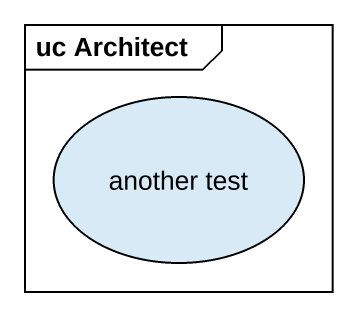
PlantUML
@startuml
mainframe uc Architect
usecase "another test" as another_test
@enduml
